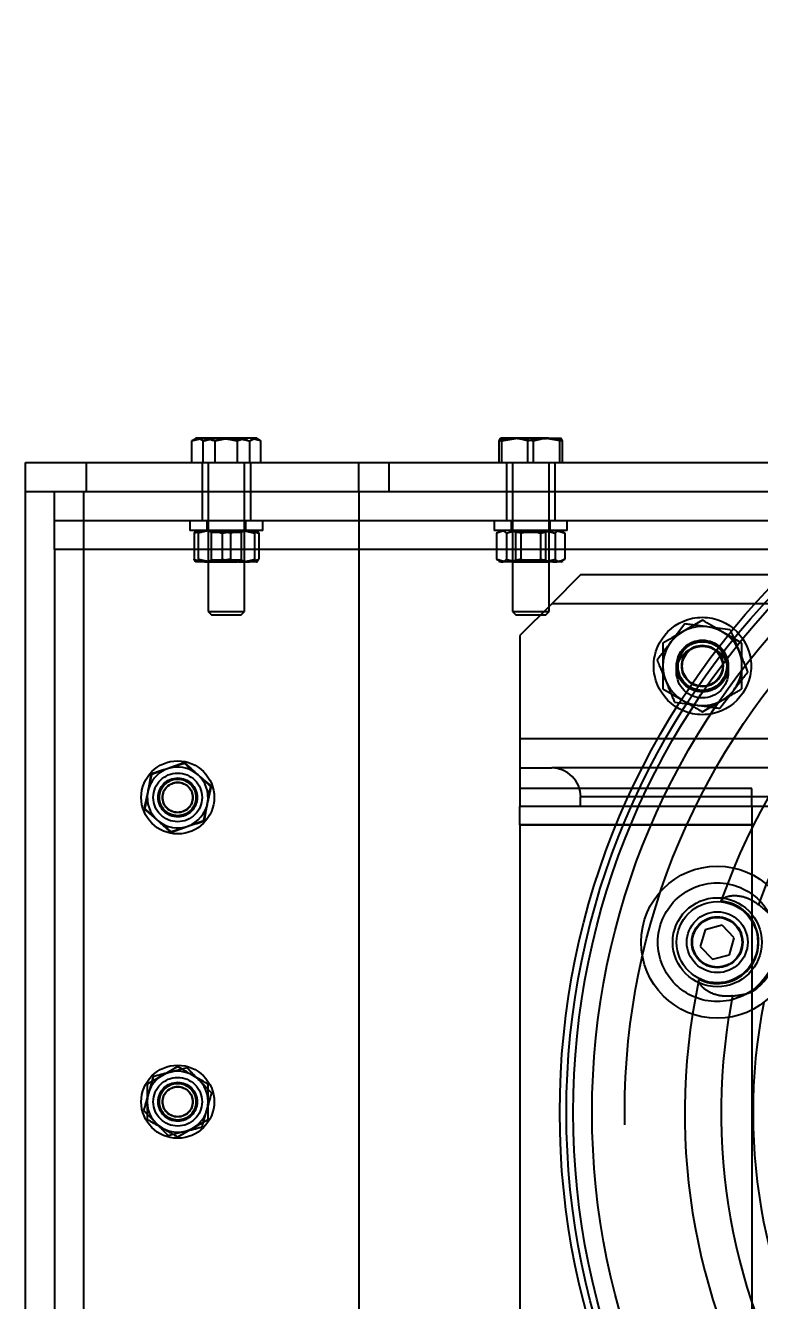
# Model space of a CAD drawing. Header units: metres. Extents: x 0 to 63075, y 0 to 44550.
# Drawn here: x 37273.1 to 37393.7, y 35133.4 to 35342.9 of the extents above; entities that cross this region are included whole.
import ezdxf

# ---------------------------------------------------------------- set-up
doc = ezdxf.new("R2010")
doc.units = ezdxf.units.M
doc.header["$LTSCALE"] = 75
doc.linetypes.add('HIDDEN2', pattern=[4.7625, 3.175, -1.5875])
for name, color, linetype in [('18_COTAS', 7, 'Continuous'), ('SDM', 7, 'Continuous'), ('SL4', 4, 'Continuous'), ('ST1', 7, 'HIDDEN2')]:
    doc.layers.add(name, color=color, linetype=linetype)
doc.styles.add('ROMANS', font='ROMANS.SHX')
doc.dimstyles.new('75___1-75', dxfattribs={"dimscale": 75, "dimtxt": 2.5, "dimasz": 2, "dimexe": 1.5, "dimexo": 1, "dimgap": 0.5, "dimtad": 1, "dimdec": 0, "dimzin": 12, "dimtxsty": 'ROMANS', "dimcen": 0, "dimclrd": 256, "dimclre": 256, "dimclrt": 3, "dimazin": 3, "dimtfac": 1, "dimtdec": 0, "dimtmove": 0, "dimatfit": 0, "dimfxl": 1, "dimlwd": -1, "dimlwe": -1, "dimarcsym": 0})

# ---------------------------------------------------------------- blocks, each defined once
blk = doc.blocks.new('*D31')
at = {"layer": 'Defpoints', "color": 0, "transparency": 16777216}
for p in [(37273.13, 35690.51), (37273.13, 35271.03), (41947.61, 35271.03)]:
    blk.add_point(p, dxfattribs=at)
at = {"layer": 'SDM', "transparency": 16777216}
for p, q in [((37273.13, 35346.03), (37273.13, 35803.01)), ((41947.61, 35346.03), (41947.61, 35803.01)), ((41797.61, 35690.51), (37423.13, 35690.51))]:
    blk.add_line(p, q, dxfattribs=at)
for points in [[(37423.13, 35715.51), (37423.13, 35665.51), (37273.13, 35690.51)], [(41797.61, 35715.51), (41797.61, 35665.51), (41947.61, 35690.51)]]:
    blk.add_solid(points, dxfattribs=at)
at = {"layer": 'SDM', "color": 3, "transparency": 16777216, "insert": (39610.37, 35821.76), "char_height": 187.5, "attachment_point": 5, "style": 'ROMANS'}
blk.add_mtext('4674', dxfattribs=at)
blk = doc.blocks.new('*D32')
at = {"layer": '18_COTAS', "transparency": 16777216}
for p, q in [((37273.13, 35346.03), (37273.13, 36814.27)), ((39025.01, 36776.77), (39025.01, 36814.27)), ((37423.13, 36701.77), (38875.01, 36701.77))]:
    blk.add_line(p, q, dxfattribs=at)
for points in [[(37423.13, 36726.77), (37423.13, 36676.77), (37273.13, 36701.77)], [(38875.01, 36726.77), (38875.01, 36676.77), (39025.01, 36701.77)]]:
    blk.add_solid(points, dxfattribs=at)
at = {"layer": 'Defpoints', "color": 0, "transparency": 16777216}
for p in [(39025.01, 36701.77), (39025.01, 36701.77), (37273.13, 35271.03)]:
    blk.add_point(p, dxfattribs=at)
at = {"layer": '18_COTAS', "color": 3, "transparency": 16777216, "insert": (38149.07, 36833.02), "char_height": 187.5, "attachment_point": 5, "style": 'ROMANS'}
blk.add_mtext('1752', dxfattribs=at)
blk = doc.blocks.new('A$C6e6623c1')
at = {"layer": 'SL4'}
for p, q in [((27.34, 1733.67), (29.26, 1734.11)), ((27.73, 1733.87), (27.34, 1733.67)), ((27.34, 1730.11), (27.34, 1733.67)), ((27.69, 1733.93), (27.68, 1733.93)), ((28, 1734.11), (27.69, 1733.93)), ((29.26, 1734.11), (28, 1734.11)), ((34, 1734.11), (29.26, 1734.11)), ((31.17, 1730.11), (31.17, 1733.67)), ((37.74, 1734.11), (34, 1734.11)), ((36.83, 1733.67), (37.74, 1734.11)), ((36.83, 1730.11), (36.83, 1733.67)), ((38, 1734.11), (37.74, 1734.11)), ((38.31, 1733.93), (38, 1734.11)), ((38.66, 1730.11), (38.66, 1733.67)), ((77.79, 1733.67), (78.02, 1734.11)), ((77.79, 1730.11), (77.79, 1733.67)), ((80.85, 1734.11), (78.02, 1734.11)), ((78.25, 1733.67), (80.85, 1734.11)), ((78.25, 1730.11), (78.25, 1733.67)), ((85.84, 1734.11), (80.85, 1734.11)), ((83.46, 1730.11), (83.46, 1733.67)), ((85.84, 1734.11), (87.99, 1734.11)), ((88.21, 1733.67), (87.98, 1734.11)), ((88.21, 1730.11), (88.21, 1733.67)), ((0, 1725.35), (0, 1730.11)), ((0, 1730.11), (10, 1730.11)), ((10, 1725.35), (10, 1730.11)), ((10, 1730.11), (54.76, 1730.11)), ((54.76, 1725.35), (54.76, 1730.11)), ((54.76, 1730.11), (59.76, 1730.11)), ((59.76, 1725.35), (59.76, 1730.11)), ((59.76, 1730.11), (147.75, 1730.11)), ((0, 1725.35), (9.53, 1725.35)), ((0, 1481.35), (0, 1725.35)), ((9.53, 1725.35), (9.53, 1481.35)), ((9.53, 1725.35), (54.76, 1725.35)), ((54.76, 1725.35), (59.76, 1725.35)), ((54.76, 1725.35), (54.76, 1481.35)), ((59.76, 1725.35), (140.51, 1725.35)), ((128.66, 1715.82), (54.76, 1715.82)), ((91.19, 1711.7), (86.44, 1706.94)), ((124.34, 1711.7), (91.19, 1711.7)), ((86.44, 1706.94), (81.19, 1701.7)), ((119.83, 1706.94), (86.44, 1706.94)), ((111.19, 1704.21), (107.94, 1702.33)), ((81.19, 1701.7), (81.19, 1684.71)), ((115.44, 1701.76), (114.44, 1702.33)), ((104.69, 1692.95), (107.94, 1691.07)), ((81.19, 1684.71), (81.19, 1679.95)), ((103.86, 1684.71), (81.19, 1684.71)), ((26, 1680.8), (23.29, 1679.81)), ((20.58, 1678.82), (20.08, 1675.98)), ((81.19, 1679.95), (86.44, 1679.95)), ((81.19, 1679.95), (81.19, 1673.6)), ((101.31, 1679.95), (86.44, 1679.95)), ((29.42, 1671.4), (29.92, 1674.24)), ((91.19, 1673.6), (91.19, 1675.19)), ((99.02, 1675.19), (91.19, 1675.19)), ((81.19, 1670.6), (81.19, 1673.6)), ((91.19, 1673.6), (81.19, 1673.6)), ((98.31, 1673.6), (91.19, 1673.6)), ((24, 1669.42), (26.71, 1670.41)), ((97.04, 1670.6), (81.19, 1670.6)), ((81.19, 1670.6), (81.19, 1576.1)), ((25, 1630.88), (22.5, 1629.44)), ((20, 1628), (20, 1625.11)), ((30, 1622.22), (30, 1625.11)), ((25, 1619.34), (27.5, 1620.78))]:
    blk.add_line(p, q, dxfattribs=at)
at = {"layer": 'SL4', "flags": 128}
blk.add_lwpolyline([(115.36, 1701.69), (115.15, 1701.86), (114.44, 1702.33)], dxfattribs=at)
at = {"layer": 'SL4'}
for centre, radius in [((212.76, 1623.35), 125), ((212.76, 1623.35), 123.91), ((212.76, 1623.35), 122.78), ((212.76, 1623.35), 119.69), ((113.63, 1651.32), 12.5)]:
    blk.add_circle(centre, radius, dxfattribs=at)
for centre, radius, start, end in [((212.76, 1623.35), 104.46, 171.1062, 157.3841), ((212.76, 1623.35), 98.5, 170.8826, 157.6077), ((212.76, 1623.35), 93.24, 168.8095, 159.6808), ((111.19, 1696.7), 6.5, 60, 120), ((111.19, 1696.7), 6.5, 120, 180), ((111.19, 1696.7), 6.5, 180, 238.1645), ((25, 1675.11), 5, 50, 110), ((25, 1675.11), 5, 110, 170), ((25, 1675.11), 5, 350, 50), ((86.44, 1675.19), 4.76, 0, 90), ((25, 1675.11), 5, 170, 230), ((25, 1675.11), 5, 290, 350), ((25, 1675.11), 5, 230, 290), ((25, 1625.11), 5, 60, 120), ((25, 1625.11), 5, 120, 180), ((25, 1625.11), 5, 0, 60), ((25, 1625.11), 5, 180, 240), ((25, 1625.11), 5, 300, 0), ((25, 1625.11), 5, 240, 300)]:
    blk.add_arc(centre, radius, start, end, dxfattribs=at)
for points, knots in [([(29.26, 1734.11), (29.3, 1734.11), (29.95, 1734.11), (30.58, 1733.88), (31.17, 1733.67)], [0, 0, 0, 0, 0.070201, 1, 1, 1, 1]), ([(31.17, 1733.67), (31.89, 1733.85), (32.82, 1734.09), (33.78, 1734.11), (34, 1734.11)], [0, 0, 0, 0, 0.768151, 1, 1, 1, 1]), ([(34, 1734.11), (34.75, 1734.06), (35.71, 1733.98), (36.63, 1733.72), (36.83, 1733.67)], [0, 0, 0, 0, 0.788999, 1, 1, 1, 1]), ([(37.74, 1734.11), (37.76, 1734.11), (38.07, 1734.11), (38.38, 1733.88), (38.66, 1733.67)], [0, 0, 0, 0, 0.070201, 1, 1, 1, 1]), ([(78.02, 1734.11), (78.02, 1734.11), (78.1, 1734.11), (78.18, 1733.88), (78.25, 1733.67)], [0, 0, 0, 0, 0.070201, 1, 1, 1, 1]), ([(80.85, 1734.11), (80.92, 1734.11), (81.8, 1734.11), (82.66, 1733.88), (83.46, 1733.67)], [0, 0, 0, 0, 0.0702006, 1, 1, 1, 1]), ([(83.46, 1733.67), (84.06, 1733.85), (84.85, 1734.09), (85.65, 1734.11), (85.84, 1734.11)], [0, 0, 0, 0, 0.768151, 1, 1, 1, 1]), ([(85.84, 1734.11), (86.47, 1734.06), (87.28, 1733.98), (88.05, 1733.72), (88.21, 1733.67)], [0, 0, 0, 0, 0.788999, 1, 1, 1, 1]), ([(114.44, 1702.33), (114.37, 1702.37), (113.27, 1703.01), (112.19, 1703.63), (111.19, 1704.21)], [0, 0, 0, 0, 0.0702148, 1, 1, 1, 1]), ([(107.94, 1702.33), (107.87, 1702.28), (106.77, 1701.65), (105.69, 1701.03), (104.69, 1700.45)], [0, 0, 0, 0, 0.070215, 1, 1, 1, 1]), ([(104.69, 1700.45), (104.69, 1699.51), (104.69, 1698.28), (104.69, 1697.01), (104.69, 1696.7)], [0, 0, 0, 0, 0.758149, 1, 1, 1, 1]), ([(104.69, 1696.7), (104.69, 1695.71), (104.69, 1694.44), (104.69, 1693.22), (104.69, 1692.95)], [0, 0, 0, 0, 0.776287, 1, 1, 1, 1]), ([(28.21, 1678.94), (28.04, 1679.09), (27.29, 1679.71), (26.56, 1680.33), (26, 1680.8)], [0, 0, 0, 0, 0.2318493, 1, 1, 1, 1]), ([(23.29, 1679.81), (23.23, 1679.79), (22.31, 1679.45), (21.41, 1679.12), (20.58, 1678.82)], [0, 0, 0, 0, 0.070201, 1, 1, 1, 1]), ([(30.43, 1677.08), (30.27, 1677.21), (29.55, 1677.82), (28.8, 1678.44), (28.21, 1678.94)], [0, 0, 0, 0, 0.211001, 1, 1, 1, 1]), ([(20.08, 1675.98), (20.06, 1675.91), (19.89, 1674.95), (19.73, 1674.01), (19.57, 1673.14)], [0, 0, 0, 0, 0.070201, 1, 1, 1, 1]), ([(29.92, 1674.24), (29.94, 1674.31), (30.11, 1675.27), (30.27, 1676.21), (30.43, 1677.08)], [0, 0, 0, 0, 0.070201, 1, 1, 1, 1]), ([(19.57, 1673.14), (20.13, 1672.67), (20.86, 1672.05), (21.61, 1671.43), (21.79, 1671.28)], [0, 0, 0, 0, 0.768151, 1, 1, 1, 1]), ([(21.79, 1671.28), (22.38, 1670.78), (23.13, 1670.16), (23.85, 1669.55), (24, 1669.42)], [0, 0, 0, 0, 0.788999, 1, 1, 1, 1]), ([(26.71, 1670.41), (26.77, 1670.43), (27.69, 1670.77), (28.59, 1671.1), (29.42, 1671.4)], [0, 0, 0, 0, 0.070201, 1, 1, 1, 1]), ([(27.5, 1629.44), (27.3, 1629.55), (26.46, 1630.04), (25.63, 1630.52), (25, 1630.88)], [0, 0, 0, 0, 0.231849, 1, 1, 1, 1]), ([(22.5, 1629.44), (22.44, 1629.41), (21.6, 1628.92), (20.77, 1628.44), (20, 1628)], [0, 0, 0, 0, 0.070201, 1, 1, 1, 1]), ([(30, 1628), (29.83, 1628.1), (29.01, 1628.57), (28.17, 1629.05), (27.5, 1629.44)], [0, 0, 0, 0, 0.2110008, 1, 1, 1, 1]), ([(30, 1625.11), (30, 1625.18), (30, 1626.15), (30, 1627.11), (30, 1628)], [0, 0, 0, 0, 0.070201, 1, 1, 1, 1]), ([(20, 1625.11), (20, 1625.04), (20, 1624.07), (20, 1623.11), (20, 1622.22)], [0, 0, 0, 0, 0.070201, 1, 1, 1, 1]), ([(20, 1622.22), (20.63, 1621.86), (21.46, 1621.38), (22.3, 1620.89), (22.5, 1620.78)], [0, 0, 0, 0, 0.768151, 1, 1, 1, 1]), ([(27.5, 1620.78), (27.56, 1620.81), (28.4, 1621.3), (29.23, 1621.78), (30, 1622.22)], [0, 0, 0, 0, 0.070201, 1, 1, 1, 1]), ([(22.5, 1620.78), (23.17, 1620.39), (24.01, 1619.91), (24.83, 1619.44), (25, 1619.34)], [0, 0, 0, 0, 0.788999, 1, 1, 1, 1])]:
    blk.add_open_spline(points, degree=3, knots=knots, dxfattribs=at)
at = {"layer": 'ST1'}
for p, q in [((27.73, 1733.85), (28.26, 1734.11)), ((29.17, 1733.67), (28.26, 1734.11)), ((29.17, 1730.11), (29.17, 1733.67)), ((36.24, 1733.82), (34, 1734.11)), ((34.83, 1730.11), (34.83, 1733.67)), ((38.66, 1733.67), (36.74, 1734.11)), ((38.27, 1733.85), (37.74, 1734.11)), ((38.32, 1733.93), (38.31, 1733.93)), ((82.54, 1730.11), (82.54, 1733.67)), ((87.75, 1733.67), (85.15, 1734.11)), ((87.75, 1730.11), (87.75, 1733.67)), ((10, 1725.35), (10, 1730.11)), ((29, 1730.11), (29, 1725.35)), ((30, 1730.11), (30, 1705.67)), ((36, 1705.67), (36, 1730.11)), ((37, 1725.35), (37, 1730.11)), ((59.76, 1725.35), (59.76, 1730.11)), ((79, 1730.11), (79, 1725.35)), ((80, 1730.11), (80, 1705.67)), ((86, 1705.67), (86, 1730.11)), ((87, 1725.35), (87, 1730.11)), ((4.76, 1722.29), (4.76, 1725.35)), ((9.53, 1725.35), (9.53, 1481.35)), ((29, 1725.35), (29, 1720.59)), ((37, 1720.59), (37, 1725.35)), ((79, 1725.35), (79, 1720.59)), ((87, 1720.59), (87, 1725.35)), ((4.76, 1715.82), (4.76, 1722.29)), ((4.76, 1720.59), (1004.76, 1720.59)), ((27, 1720.59), (27, 1718.99)), ((29.8, 1720.59), (29.8, 1718.99)), ((36.2, 1718.99), (36.2, 1720.59)), ((39, 1718.99), (39, 1720.59)), ((77, 1720.59), (77, 1718.99)), ((79.8, 1720.59), (79.8, 1718.99)), ((86.2, 1718.99), (86.2, 1720.59)), ((89, 1718.99), (89, 1720.59)), ((27.84, 1718.99), (27, 1718.99)), ((27.69, 1718.54), (27.69, 1714.23)), ((39, 1718.99), (27.84, 1718.99)), ((28.38, 1718.54), (28.38, 1714.23)), ((30, 1718.99), (30.5, 1718.64)), ((36, 1718.96), (30, 1718.96)), ((30, 1718.96), (30.5, 1718.61)), ((34.5, 1718.64), (30.5, 1718.64)), ((30.5, 1718.64), (30.5, 1718.61)), ((31.5, 1718.61), (30.5, 1718.61)), ((30.5, 1718.61), (30.5, 1714.14)), ((33.69, 1718.54), (31.03, 1718.99)), ((35.5, 1718.61), (31.5, 1718.61)), ((32.31, 1718.54), (34.97, 1718.99)), ((32.31, 1718.54), (32.31, 1714.23)), ((33.69, 1718.54), (33.69, 1714.23)), ((35.5, 1718.64), (34.5, 1718.64)), ((35.5, 1718.64), (36, 1718.99)), ((35.5, 1718.61), (36, 1718.96)), ((35.5, 1718.61), (35.5, 1718.64)), ((35.5, 1714.14), (35.5, 1718.61)), ((36, 1718.96), (36, 1718.99)), ((37.62, 1718.54), (37.96, 1718.99)), ((37.62, 1718.54), (37.62, 1714.23)), ((38.31, 1718.54), (38.31, 1714.23)), ((79.45, 1718.99), (77, 1718.99)), ((77.39, 1718.54), (77.79, 1718.76)), ((77.39, 1718.54), (77.39, 1714.23)), ((78, 1718.99), (77.75, 1718.84)), ((79.01, 1718.54), (79.01, 1714.23)), ((81.39, 1718.54), (79.39, 1718.99)), ((89, 1718.99), (79.45, 1718.99)), ((80, 1718.99), (80, 1718.96)), ((86, 1718.96), (80, 1718.96)), ((80, 1718.96), (80.5, 1718.61)), ((83.6, 1718.64), (80.5, 1718.64)), ((80.5, 1718.64), (80.5, 1718.61)), ((82.4, 1718.61), (80.5, 1718.61)), ((80.5, 1718.61), (80.5, 1714.14)), ((81.39, 1718.54), (81.39, 1714.23)), ((85.5, 1718.61), (82.4, 1718.61)), ((85.5, 1718.64), (83.6, 1718.64)), ((84.61, 1718.54), (86.61, 1718.99)), ((84.61, 1718.54), (84.61, 1714.23)), ((85.5, 1718.61), (85.5, 1718.64)), ((85.5, 1714.14), (85.5, 1718.61)), ((86, 1718.96), (86, 1718.99)), ((86.99, 1718.54), (86.99, 1714.23)), ((88.25, 1718.84), (88, 1718.99)), ((88.61, 1718.54), (88.21, 1718.76)), ((88.61, 1718.54), (88.61, 1714.23)), ((1004.76, 1715.82), (4.76, 1715.82)), ((4.76, 1715.82), (4.76, 1490.88)), ((54.76, 1715.82), (4.76, 1715.82)), ((30, 1713.79), (28, 1713.79)), ((30.5, 1714.16), (30, 1713.81)), ((30.5, 1714.14), (30, 1713.79)), ((30, 1713.81), (34.8, 1713.81)), ((34.97, 1713.79), (30, 1713.79)), ((30.5, 1714.16), (35.5, 1714.16)), ((30.5, 1714.14), (35.5, 1714.14)), ((33.69, 1714.23), (31.03, 1713.79)), ((32.31, 1714.23), (34.97, 1713.79)), ((37.96, 1713.79), (34.97, 1713.79)), ((36, 1713.81), (35.5, 1714.16)), ((36, 1713.79), (35.5, 1714.14)), ((37.62, 1714.23), (37.96, 1713.79)), ((77.39, 1714.23), (78.2, 1713.79)), ((77.75, 1713.93), (78, 1713.79)), ((78.2, 1713.79), (78, 1713.79)), ((81.81, 1713.79), (78.2, 1713.79)), ((81.39, 1714.23), (79.39, 1713.79)), ((80.5, 1714.14), (80, 1713.79)), ((80, 1713.81), (83.71, 1713.81)), ((80.5, 1714.16), (85.5, 1714.16)), ((80.5, 1714.14), (85.5, 1714.14)), ((86.61, 1713.79), (81.81, 1713.79)), ((83.71, 1713.81), (86, 1713.81)), ((84.61, 1714.23), (86.61, 1713.79)), ((88, 1713.79), (86.61, 1713.79)), ((88.61, 1714.23), (87.8, 1713.79)), ((88, 1713.79), (88.25, 1713.93)), ((30, 1705.67), (36, 1705.67)), ((30, 1705.67), (30.55, 1705.11)), ((30.55, 1705.11), (35.45, 1705.11)), ((35.45, 1705.11), (36, 1705.67)), ((80, 1705.67), (86, 1705.67)), ((80, 1705.67), (80.55, 1705.11)), ((80.55, 1705.11), (85.45, 1705.11)), ((85.45, 1705.11), (86, 1705.67)), ((381.19, 1706.94), (86.44, 1706.94)), ((191.69, 1706.94), (119.83, 1706.94)), ((108.32, 1703.63), (106.04, 1700.65)), ((115.76, 1702.66), (112.04, 1703.14)), ((117.69, 1700.45), (115.44, 1701.76)), ((114.07, 1689.77), (116.35, 1692.75)), ((106.63, 1690.74), (110.35, 1690.26)), ((107.94, 1691.07), (107.77, 1691.18)), ((111.19, 1689.19), (114.44, 1691.07)), ((381.19, 1684.71), (81.19, 1684.71)), ((152.21, 1684.71), (103.86, 1684.71)), ((26.26, 1680.75), (23.5, 1679.88)), ((20.75, 1679.02), (20.12, 1676.2)), ((148.78, 1679.95), (101.31, 1679.95)), ((119.29, 1676.6), (81.19, 1676.6)), ((119.29, 1676.57), (81.19, 1676.57)), ((119.29, 1673.6), (119.29, 1676.6)), ((119.29, 1673.6), (119.29, 1676.57)), ((29.25, 1671.2), (29.88, 1674.02)), ((378.19, 1675.19), (91.19, 1675.19)), ((150.01, 1675.19), (99.02, 1675.19)), ((152.65, 1673.6), (98.31, 1673.6)), ((119.29, 1673.6), (119.29, 1670.6)), ((23.74, 1669.47), (26.5, 1670.34)), ((81.19, 1670.63), (119.29, 1670.63)), ((119.29, 1670.6), (97.04, 1670.6)), ((119.29, 1670.6), (119.29, 1576.1)), ((116.33, 1663.52), (114.24, 1658.09)), ((121.69, 1660.87), (120.38, 1657.53)), ((111.62, 1653.38), (110.83, 1650.61)), ((114.42, 1654.1), (111.62, 1653.38)), ((116.43, 1652.03), (114.42, 1654.1)), ((115.65, 1649.25), (116.43, 1652.03)), ((110.83, 1650.61), (112.85, 1648.54)), ((112.85, 1648.54), (115.65, 1649.25)), ((110.61, 1645.22), (109.55, 1639.5)), ((116.14, 1642.5), (115.51, 1638.96)), ((26.56, 1630.67), (23.76, 1629.95)), ((20.97, 1629.24), (20.19, 1626.46)), ((29.03, 1620.98), (29.81, 1623.76)), ((23.44, 1619.55), (26.24, 1620.27))]:
    blk.add_line(p, q, dxfattribs=at)
for centre, radius in [((212.76, 1623.35), 114.33), ((111.19, 1696.7), 8), ((111.19, 1696.7), 4.25), ((111.19, 1695.7), 4.25), ((111.19, 1696.7), 4.2), ((111.19, 1696.7), 4), ((111.19, 1696.7), 3.4), ((111.19, 1696.7), 3.31), ((25, 1675.11), 6), ((25, 1675.11), 4), ((25, 1675.11), 3.2), ((25, 1675.11), 3), ((25, 1675.11), 2.5), ((25, 1675.11), 2.45), ((113.63, 1651.32), 9.75), ((113.63, 1651.32), 7.31), ((113.63, 1651.32), 6.67), ((113.63, 1651.32), 5), ((113.63, 1651.32), 4.19), ((113.63, 1651.32), 4.08), ((25, 1625.11), 6), ((25, 1625.11), 4), ((25, 1625.11), 3.2), ((25, 1625.11), 3), ((25, 1625.11), 2.5), ((25, 1625.11), 2.45)]:
    blk.add_circle(centre, radius, dxfattribs=at)
for centre, radius, start, end in [((111.19, 1696.7), 6.5, 0, 50.1639), ((111.19, 1696.7), 6.5, 300, 0), ((111.19, 1696.7), 6.5, 240, 300), ((113.63, 1651.32), 6.8, 243.6525, 84.8377), ((113.63, 1651.32), 10, 311.5054, 16.9848)]:
    blk.add_arc(centre, radius, start, end, dxfattribs=at)
for points, knots in [([(28.26, 1734.11), (28.24, 1734.11), (28.06, 1734.11), (27.88, 1733.98), (27.73, 1733.87)], [0, 0, 0, 0, 0.121251, 1, 1, 1, 1]), ([(29.17, 1733.67), (29.89, 1733.85), (30.82, 1734.09), (31.78, 1734.11), (32, 1734.11)], [0, 0, 0, 0, 0.768151, 1, 1, 1, 1]), ([(32, 1734.11), (31.78, 1734.11), (30.82, 1734.09), (29.89, 1733.85), (29.17, 1733.67)], [0, 0, 0, 0, 0.231849, 1, 1, 1, 1]), ([(32, 1734.11), (32.76, 1734.06), (33.71, 1733.98), (34.64, 1733.72), (34.83, 1733.67)], [0, 0, 0, 0, 0.788999, 1, 1, 1, 1]), ([(34.83, 1733.67), (34.64, 1733.72), (33.71, 1733.98), (32.76, 1734.06), (32, 1734.11)], [0, 0, 0, 0, 0.211001, 1, 1, 1, 1]), ([(36.74, 1734.11), (36.7, 1734.11), (36.05, 1734.11), (35.42, 1733.88), (34.83, 1733.67)], [0, 0, 0, 0, 0.070201, 1, 1, 1, 1]), ([(80.16, 1734.11), (79.98, 1734.11), (79.17, 1734.09), (78.39, 1733.85), (77.79, 1733.67)], [0, 0, 0, 0, 0.231849, 1, 1, 1, 1]), ([(77.79, 1733.67), (78.39, 1733.85), (79.17, 1734.09), (79.98, 1734.11), (80.16, 1734.11)], [0, 0, 0, 0, 0.7681507, 1, 1, 1, 1]), ([(82.54, 1733.67), (82.38, 1733.72), (81.6, 1733.98), (80.8, 1734.06), (80.16, 1734.11)], [0, 0, 0, 0, 0.211001, 1, 1, 1, 1]), ([(85.15, 1734.11), (85.08, 1734.11), (84.2, 1734.11), (83.34, 1733.88), (82.54, 1733.67)], [0, 0, 0, 0, 0.070201, 1, 1, 1, 1]), ([(88.21, 1733.67), (88.05, 1733.72), (87.28, 1733.98), (86.47, 1734.06), (85.84, 1734.11)], [0, 0, 0, 0, 0.211001, 1, 1, 1, 1]), ([(27.69, 1718.54), (27.89, 1718.61), (28.64, 1718.87), (29.42, 1718.94), (30, 1718.99)], [0, 0, 0, 0, 0.257551, 1, 1, 1, 1]), ([(28.04, 1718.99), (28.03, 1718.99), (27.91, 1718.98), (27.8, 1718.75), (27.69, 1718.54)], [0, 0, 0, 0, 0.0702006, 1, 1, 1, 1]), ([(31.03, 1718.99), (30.97, 1718.99), (30.07, 1718.98), (29.2, 1718.75), (28.38, 1718.54)], [0, 0, 0, 0, 0.0702006, 1, 1, 1, 1]), ([(30, 1718.99), (30.21, 1718.98), (30.99, 1718.96), (31.76, 1718.72), (32.31, 1718.54)], [0, 0, 0, 0, 0.268634, 1, 1, 1, 1]), ([(33.69, 1718.54), (33.88, 1718.61), (34.63, 1718.87), (35.42, 1718.94), (36, 1718.99)], [0, 0, 0, 0, 0.2575513, 1, 1, 1, 1]), ([(34.97, 1718.99), (35.03, 1718.99), (35.93, 1718.98), (36.8, 1718.75), (37.62, 1718.54)], [0, 0, 0, 0, 0.070201, 1, 1, 1, 1]), ([(36, 1718.99), (36.21, 1718.98), (36.99, 1718.96), (37.75, 1718.72), (38.31, 1718.54)], [0, 0, 0, 0, 0.268634, 1, 1, 1, 1]), ([(37.96, 1718.99), (37.97, 1718.99), (38.09, 1718.98), (38.2, 1718.75), (38.31, 1718.54)], [0, 0, 0, 0, 0.0702006, 1, 1, 1, 1]), ([(79.39, 1718.99), (79.34, 1718.99), (78.67, 1718.98), (78.01, 1718.75), (77.39, 1718.54)], [0, 0, 0, 0, 0.070201, 1, 1, 1, 1]), ([(78.2, 1718.99), (78.22, 1718.99), (78.49, 1718.98), (78.76, 1718.75), (79.01, 1718.54)], [0, 0, 0, 0, 0.070201, 1, 1, 1, 1]), ([(79.01, 1718.54), (79.24, 1718.61), (80.16, 1718.87), (81.1, 1718.94), (81.81, 1718.99)], [0, 0, 0, 0, 0.257551, 1, 1, 1, 1]), ([(81.39, 1718.54), (81.62, 1718.61), (82.54, 1718.87), (83.49, 1718.94), (84.19, 1718.99)], [0, 0, 0, 0, 0.257551, 1, 1, 1, 1]), ([(81.81, 1718.99), (82.06, 1718.98), (83.01, 1718.96), (83.94, 1718.72), (84.61, 1718.54)], [0, 0, 0, 0, 0.268634, 1, 1, 1, 1]), ([(84.19, 1718.99), (84.45, 1718.98), (85.39, 1718.96), (86.32, 1718.72), (86.99, 1718.54)], [0, 0, 0, 0, 0.268634, 1, 1, 1, 1]), ([(86.61, 1718.99), (86.66, 1718.99), (87.33, 1718.98), (87.99, 1718.75), (88.61, 1718.54)], [0, 0, 0, 0, 0.070201, 1, 1, 1, 1]), ([(87.8, 1718.99), (87.78, 1718.99), (87.51, 1718.98), (87.24, 1718.75), (86.99, 1718.54)], [0, 0, 0, 0, 0.070201, 1, 1, 1, 1]), ([(27.69, 1714.23), (27.89, 1714.17), (28.64, 1713.9), (29.42, 1713.84), (30, 1713.79)], [0, 0, 0, 0, 0.257551, 1, 1, 1, 1]), ([(28.04, 1713.79), (28.03, 1713.79), (27.91, 1713.79), (27.8, 1714.02), (27.69, 1714.23)], [0, 0, 0, 0, 0.0702006, 1, 1, 1, 1]), ([(31.03, 1713.79), (30.97, 1713.79), (30.07, 1713.79), (29.2, 1714.02), (28.38, 1714.23)], [0, 0, 0, 0, 0.070201, 1, 1, 1, 1]), ([(30, 1713.79), (30.21, 1713.79), (30.99, 1713.82), (31.76, 1714.06), (32.31, 1714.23)], [0, 0, 0, 0, 0.2686336, 1, 1, 1, 1]), ([(33.69, 1714.23), (33.88, 1714.17), (34.63, 1713.9), (35.42, 1713.84), (36, 1713.79)], [0, 0, 0, 0, 0.2575513, 1, 1, 1, 1]), ([(34.97, 1713.79), (35.03, 1713.79), (35.93, 1713.79), (36.8, 1714.02), (37.62, 1714.23)], [0, 0, 0, 0, 0.070201, 1, 1, 1, 1]), ([(36, 1713.79), (36.21, 1713.79), (36.99, 1713.82), (37.75, 1714.06), (38.31, 1714.23)], [0, 0, 0, 0, 0.268634, 1, 1, 1, 1]), ([(37.96, 1713.79), (37.97, 1713.79), (38.09, 1713.79), (38.2, 1714.02), (38.31, 1714.23)], [0, 0, 0, 0, 0.0702006, 1, 1, 1, 1]), ([(79.39, 1713.79), (79.34, 1713.79), (78.67, 1713.79), (78.01, 1714.02), (77.39, 1714.23)], [0, 0, 0, 0, 0.0702006, 1, 1, 1, 1]), ([(78.2, 1713.79), (78.22, 1713.79), (78.49, 1713.79), (78.76, 1714.02), (79.01, 1714.23)], [0, 0, 0, 0, 0.070201, 1, 1, 1, 1]), ([(79.01, 1714.23), (79.24, 1714.17), (80.16, 1713.9), (81.1, 1713.84), (81.81, 1713.79)], [0, 0, 0, 0, 0.257551, 1, 1, 1, 1]), ([(81.39, 1714.23), (81.62, 1714.17), (82.54, 1713.9), (83.49, 1713.84), (84.19, 1713.79)], [0, 0, 0, 0, 0.257551, 1, 1, 1, 1]), ([(81.81, 1713.79), (82.06, 1713.79), (83.01, 1713.82), (83.94, 1714.06), (84.61, 1714.23)], [0, 0, 0, 0, 0.268634, 1, 1, 1, 1]), ([(84.19, 1713.79), (84.45, 1713.79), (85.39, 1713.82), (86.32, 1714.06), (86.99, 1714.23)], [0, 0, 0, 0, 0.268634, 1, 1, 1, 1]), ([(86.61, 1713.79), (86.66, 1713.79), (87.33, 1713.79), (87.99, 1714.02), (88.61, 1714.23)], [0, 0, 0, 0, 0.070201, 1, 1, 1, 1]), ([(87.8, 1713.79), (87.78, 1713.79), (87.51, 1713.79), (87.24, 1714.02), (86.99, 1714.23)], [0, 0, 0, 0, 0.070201, 1, 1, 1, 1]), ([(112.04, 1703.14), (111.95, 1703.16), (110.7, 1703.32), (109.46, 1703.48), (108.32, 1703.63)], [0, 0, 0, 0, 0.070215, 1, 1, 1, 1]), ([(115.76, 1702.66), (115.88, 1702.37), (116.35, 1701.24), (116.84, 1700.06), (117.2, 1699.19)], [0, 0, 0, 0, 0.257551, 1, 1, 1, 1]), ([(106.04, 1700.65), (105.98, 1700.58), (105.21, 1699.58), (104.45, 1698.59), (103.75, 1697.68)], [0, 0, 0, 0, 0.070215, 1, 1, 1, 1]), ([(117.2, 1699.19), (117.33, 1698.87), (117.82, 1697.7), (118.29, 1696.56), (118.64, 1695.72)], [0, 0, 0, 0, 0.268634, 1, 1, 1, 1]), ([(117.69, 1696.7), (117.69, 1697.01), (117.69, 1698.28), (117.69, 1699.51), (117.69, 1700.45)], [0, 0, 0, 0, 0.241851, 1, 1, 1, 1]), ([(103.75, 1697.68), (103.87, 1697.39), (104.34, 1696.26), (104.83, 1695.08), (105.19, 1694.21)], [0, 0, 0, 0, 0.2575513, 1, 1, 1, 1]), ([(116.35, 1692.75), (116.41, 1692.82), (117.18, 1693.82), (117.93, 1694.81), (118.64, 1695.72)], [0, 0, 0, 0, 0.0702148, 1, 1, 1, 1]), ([(117.69, 1692.95), (117.69, 1693.22), (117.69, 1694.44), (117.69, 1695.71), (117.69, 1696.7)], [0, 0, 0, 0, 0.223713, 1, 1, 1, 1]), ([(105.19, 1694.21), (105.32, 1693.89), (105.81, 1692.72), (106.28, 1691.58), (106.63, 1690.74)], [0, 0, 0, 0, 0.268634, 1, 1, 1, 1]), ([(114.44, 1691.07), (114.52, 1691.12), (115.62, 1691.75), (116.69, 1692.37), (117.69, 1692.95)], [0, 0, 0, 0, 0.070215, 1, 1, 1, 1]), ([(107.94, 1691.07), (108.02, 1691.03), (109.12, 1690.39), (110.19, 1689.77), (111.19, 1689.19)], [0, 0, 0, 0, 0.070215, 1, 1, 1, 1]), ([(110.35, 1690.26), (110.44, 1690.24), (111.69, 1690.08), (112.92, 1689.92), (114.07, 1689.77)], [0, 0, 0, 0, 0.070215, 1, 1, 1, 1]), ([(26.26, 1680.75), (26.43, 1680.58), (27.13, 1679.94), (27.85, 1679.28), (28.38, 1678.79)], [0, 0, 0, 0, 0.2575513, 1, 1, 1, 1]), ([(23.5, 1679.88), (23.44, 1679.86), (22.51, 1679.57), (21.6, 1679.28), (20.75, 1679.02)], [0, 0, 0, 0, 0.070201, 1, 1, 1, 1]), ([(28.38, 1678.79), (28.58, 1678.61), (29.3, 1677.95), (30, 1677.31), (30.51, 1676.84)], [0, 0, 0, 0, 0.268634, 1, 1, 1, 1]), ([(20.12, 1676.2), (20.1, 1676.13), (19.89, 1675.18), (19.68, 1674.25), (19.49, 1673.38)], [0, 0, 0, 0, 0.070201, 1, 1, 1, 1]), ([(29.88, 1674.02), (29.9, 1674.09), (30.11, 1675.04), (30.32, 1675.97), (30.51, 1676.84)], [0, 0, 0, 0, 0.070201, 1, 1, 1, 1]), ([(19.49, 1673.38), (19.67, 1673.22), (20.36, 1672.58), (21.08, 1671.92), (21.62, 1671.43)], [0, 0, 0, 0, 0.257551, 1, 1, 1, 1]), ([(21.62, 1671.43), (21.81, 1671.25), (22.53, 1670.59), (23.23, 1669.95), (23.74, 1669.47)], [0, 0, 0, 0, 0.268634, 1, 1, 1, 1]), ([(26.5, 1670.34), (26.56, 1670.36), (27.49, 1670.65), (28.4, 1670.94), (29.25, 1671.2)], [0, 0, 0, 0, 0.070201, 1, 1, 1, 1]), ([(114.24, 1658.09), (114.28, 1658.15), (114.34, 1658.29), (114.54, 1658.49), (114.97, 1658.76), (115.94, 1659.03), (117.37, 1658.99), (119, 1658.49), (119.92, 1657.85), (120.38, 1657.53)], [0, 0, 0, 0, 0.031703, 0.063299, 0.125777, 0.251683, 0.501132, 0.753239, 1, 1, 1, 1]), ([(123.2, 1654.24), (123.07, 1654.55), (122.83, 1655.18), (121.95, 1656.28), (121.01, 1657.03), (120.38, 1657.53)], [0, 0, 0, 0, 0.249889, 0.500122, 1, 1, 1, 1]), ([(116.14, 1642.5), (115.59, 1642.46), (114.46, 1642.39), (112.81, 1642.82), (111.56, 1643.53), (110.89, 1644.27), (110.66, 1644.72), (110.59, 1645.01), (110.61, 1645.15), (110.61, 1645.22)], [0, 0, 0, 0, 0.245819, 0.498539, 0.747974, 0.874019, 0.93689, 0.968515, 1, 1, 1, 1]), ([(116.14, 1642.5), (116.93, 1642.59), (118.12, 1642.74), (119.45, 1643.21), (119.99, 1643.62), (120.26, 1643.83)], [0, 0, 0, 0, 0.498196, 0.74849, 1, 1, 1, 1]), ([(23.76, 1629.95), (23.7, 1629.94), (22.75, 1629.7), (21.83, 1629.46), (20.97, 1629.24)], [0, 0, 0, 0, 0.070201, 1, 1, 1, 1]), ([(26.56, 1630.67), (26.73, 1630.49), (27.39, 1629.82), (28.07, 1629.12), (28.58, 1628.6)], [0, 0, 0, 0, 0.257551, 1, 1, 1, 1]), ([(28.58, 1628.6), (28.76, 1628.41), (29.44, 1627.72), (30.11, 1627.03), (30.59, 1626.54)], [0, 0, 0, 0, 0.268634, 1, 1, 1, 1]), ([(20.19, 1626.46), (20.17, 1626.4), (19.9, 1625.46), (19.65, 1624.54), (19.41, 1623.68)], [0, 0, 0, 0, 0.070201, 1, 1, 1, 1]), ([(29.81, 1623.76), (29.83, 1623.82), (30.1, 1624.76), (30.35, 1625.68), (30.59, 1626.54)], [0, 0, 0, 0, 0.070201, 1, 1, 1, 1]), ([(19.41, 1623.68), (19.57, 1623.51), (20.23, 1622.84), (20.92, 1622.14), (21.42, 1621.62)], [0, 0, 0, 0, 0.257551, 1, 1, 1, 1]), ([(21.42, 1621.62), (21.61, 1621.43), (22.29, 1620.73), (22.95, 1620.05), (23.44, 1619.55)], [0, 0, 0, 0, 0.268634, 1, 1, 1, 1]), ([(26.24, 1620.27), (26.3, 1620.28), (27.25, 1620.52), (28.17, 1620.76), (29.03, 1620.98)], [0, 0, 0, 0, 0.070201, 1, 1, 1, 1])]:
    blk.add_open_spline(points, degree=3, knots=knots, dxfattribs=at)

msp = doc.modelspace()

# ---------------------------------------------------------------- block references
at = {"layer": 'SDM'}
msp.add_blockref('A$C6e6623c1', (37273.13, 33540.92), dxfattribs=at)

# ---------------------------------------------------------------- dimensions: what is measured, and where the dimension line sits
at = {"layer": '18_COTAS'}
dim = msp.add_linear_dim(base=(39025.01, 36701.77), p1=(37273.13, 35271.03), p2=(39025.01, 36701.77), dimstyle='75___1-75', dxfattribs=at)
dim.commit()
dim.dimension.update_dxf_attribs({"geometry": '*D32', "text_midpoint": (38149.07, 36833.02)})
at = {"layer": 'SDM'}
dim = msp.add_linear_dim(base=(37273.13, 35690.51), p1=(41947.61, 35271.03), p2=(37273.13, 35271.03), dimstyle='75___1-75', override={"dimtmove": 1}, dxfattribs=at)
dim.commit()
dim.dimension.update_dxf_attribs({"geometry": '*D31', "text_midpoint": (39610.37, 35821.76)})

doc.saveas('drawing.dxf')
